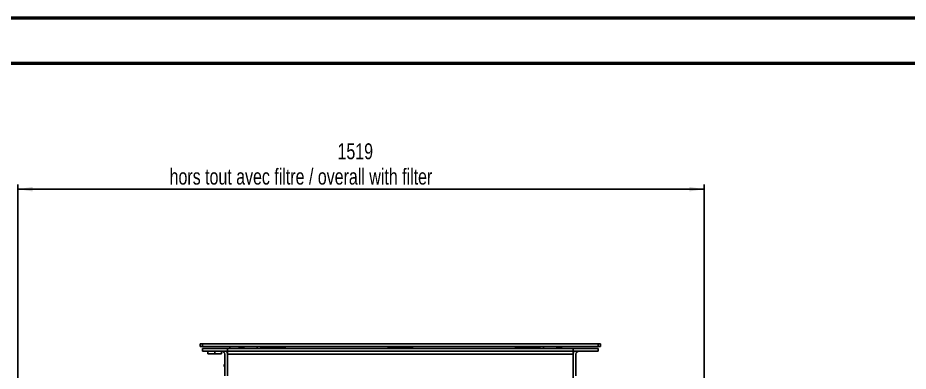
# Model space of a CAD drawing. Header units: millimetres. Extents: x -507 to 594, y -6 to 528.
# Drawn here: x 176.3 to 372, y 342.6 to 420.2 of the extents above; entities that cross this region are included whole.
import ezdxf

# ---------------------------------------------------------------- set-up
doc = ezdxf.new("R2010")
doc.units = ezdxf.units.MM
doc.layers.add('FORMAT', color=7, linetype='Continuous')
doc.styles.add('SLDTEXTSTYLE2', font='TXT', dxfattribs={"width": 0.75})
doc.dimstyles.new('SLDDIMSTYLE0', dxfattribs={"dimtxt": 3.5, "dimasz": 3.302, "dimexe": 0, "dimexo": 0.0625, "dimgap": 0.875, "dimtad": 1, "dimdec": 0, "dimlfac": 10, "dimrnd": 1e-09, "dimzin": 12, "dimdsep": 46, "dimtxsty": 'SLDTEXTSTYLE2', "dimsah": 1, "dimcen": 0.09, "dimadec": 0, "dimazin": 3, "dimtfac": 1, "dimtdec": 0, "dimtofl": 0, "dimtmove": 0, "dimatfit": 3, "dimfxl": 0, "dimfrac": 2, "dimtolj": 1, "dimtzin": 12, "dimarcsym": 0})

# ---------------------------------------------------------------- blocks, each defined once
blk = doc.blocks.new('_D')
at = {"layer": 'FORMAT'}
for p, q in [((176.29, 220.04), (176.29, 383.56)), ((176.29, 382.56), (327.19, 382.56)), ((327.19, 254.21), (327.19, 383.56))]:
    blk.add_line(p, q, dxfattribs=at)
for points in [[(176.29, 382.56), (179.59, 382.05), (179.59, 383.07)], [(327.19, 382.56), (323.89, 383.07), (323.89, 382.05)]]:
    blk.add_solid(points, dxfattribs=at)
at = {"layer": 'FORMAT', "char_height": 3.5, "attachment_point": 1, "style": 'SLDTEXTSTYLE2'}
for s, insert in [('1519', (246.57, 392.63)), ('hors tout avec filtre / overall with filter', (209.66, 387.07))]:
    blk.add_mtext(s, dxfattribs=dict(at, insert=insert))

msp = doc.modelspace()

# ---------------------------------------------------------------- linework, layer by layer
at = {"color": 7, "linetype": 'Continuous', "lineweight": 50}
for p, q in [((0.0788, 420.2148), (594.0788, 420.2148)), ((25.0788, 410.2148), (584.0788, 410.2148))]:
    msp.add_line(p, q, dxfattribs=at)
at = {"color": 7, "linetype": 'Continuous', "lineweight": 25}
for p, q in [((216.3802, 348.5617), (216.3802, 347.9617)), ((216.3802, 348.5617), (216.8802, 348.5617)), ((216.8802, 348.5617), (216.8802, 347.9617)), ((216.8802, 348.5617), (303.8802, 348.5617)), ((303.8802, 348.5617), (303.8802, 347.9617)), ((303.8802, 348.5617), (304.3802, 348.5617)), ((304.3802, 348.5617), (304.3802, 347.9617)), ((216.8802, 347.9617), (216.3802, 347.9617)), ((216.8802, 347.9617), (303.8802, 347.9617)), ((216.8802, 346.9617), (216.8802, 347.5617)), ((216.8802, 347.5617), (222.3802, 347.5617)), ((216.8802, 346.9617), (222.3802, 346.9617)), ((218.0802, 346.9617), (218.0802, 346.3617)), ((218.0802, 346.9617), (218.0802, 346.3617)), ((219.5802, 346.3617), (219.5802, 346.9617)), ((221.0802, 346.3617), (221.0802, 346.9617)), ((221.0802, 346.3617), (221.0802, 346.9617)), ((222.3802, 347.5617), (222.3802, 346.9617)), ((222.3802, 347.5617), (298.3802, 347.5617)), ((222.3802, 346.9617), (298.3802, 346.9617)), ((222.3802, 346.3117), (222.3802, 346.9617)), ((222.8802, 347.9617), (222.8802, 347.5617)), ((224.9302, 347.9617), (224.9302, 347.5617)), ((225.3302, 347.9617), (225.3302, 347.5617)), ((225.3368, 347.9617), (225.3368, 347.9117)), ((225.8881, 347.9117), (225.3368, 347.9117)), ((225.8314, 347.9617), (225.8314, 347.9117)), ((225.8315, 347.9617), (225.8315, 347.9117)), ((225.8881, 347.9617), (225.8881, 347.9117)), ((228.9302, 347.9617), (228.9302, 347.5617)), ((229.7205, 347.8079), (229.7198, 347.8079)), ((229.7582, 347.5617), (229.7198, 347.8079)), ((235.0406, 347.8079), (229.7205, 347.8079)), ((235.0022, 347.5617), (235.0406, 347.8079)), ((257.7205, 347.8079), (257.7198, 347.8079)), ((257.7582, 347.5617), (257.7198, 347.8079)), ((263.0406, 347.8079), (257.7205, 347.8079)), ((263.0022, 347.5617), (263.0406, 347.8079)), ((285.7205, 347.8079), (285.7198, 347.8079)), ((285.7582, 347.5617), (285.7198, 347.8079)), ((291.0406, 347.8079), (285.7205, 347.8079)), ((291.0022, 347.5617), (291.0406, 347.8079)), ((291.8302, 347.9617), (291.8302, 347.5617)), ((294.8723, 347.9617), (294.8723, 347.9117)), ((295.4237, 347.9117), (294.8723, 347.9117)), ((294.929, 347.9617), (294.929, 347.9117)), ((295.4237, 347.9617), (295.4237, 347.9117)), ((295.4237, 347.9617), (295.4237, 347.9117)), ((295.4302, 347.9617), (295.4302, 347.5617)), ((295.8302, 347.9617), (295.8302, 347.5617)), ((298.3802, 347.5617), (298.3802, 346.9617)), ((303.8802, 347.5617), (298.3802, 347.5617)), ((298.3802, 346.3117), (298.3802, 346.9617)), ((303.8802, 346.9617), (298.3802, 346.9617)), ((304.3802, 347.9617), (303.8802, 347.9617)), ((303.8802, 347.5617), (303.8802, 346.9617)), ((218.0802, 346.3617), (219.5802, 346.3617)), ((221.0802, 346.3617), (219.5802, 346.3617)), ((221.7802, 341.5617), (221.7802, 346.3117)), ((222.3802, 346.3117), (298.3802, 346.3117)), ((222.3802, 341.5617), (222.3802, 346.3117)), ((298.3802, 340.5617), (298.3802, 346.3117)), ((298.9802, 341.5617), (298.9802, 346.3117)), ((221.6302, 344.0617), (221.6302, 343.5617)), ((221.6302, 344.0617), (221.7802, 344.0617)), ((221.6302, 343.5617), (221.7802, 343.5617))]:
    msp.add_line(p, q, dxfattribs=at)
at = {"color": 8, "linetype": 'Continuous', "lineweight": 25}
for p, q in [((225.9802, 347.9617), (225.9802, 347.5617)), ((294.7802, 347.9617), (294.7802, 347.5617))]:
    msp.add_line(p, q, dxfattribs=at)
at = {"color": 7, "linetype": 'Continuous', "lineweight": 25}
for centre, radius, start, end in [((221.1302, 346.3117), 0.65, 0, 90), ((221.1302, 346.3117), 1.25, 0, 31.332251), ((229.4234, 347.7617), 0.3, 8.864589, 41.810315), ((235.3371, 347.7617), 0.3, 138.189685, 171.135411), ((257.4234, 347.7617), 0.3, 8.864589, 41.810315), ((263.3371, 347.7617), 0.3, 138.189685, 171.135411), ((285.4234, 347.7617), 0.3, 8.864589, 41.810315), ((291.3371, 347.7617), 0.3, 138.189685, 171.135411), ((299.6302, 346.3117), 1.25, 148.667749, 180), ((299.6302, 346.3117), 0.65, 90, 180)]:
    msp.add_arc(centre, radius, start, end, dxfattribs=at)
at = {"color": 8, "linetype": 'Continuous', "lineweight": 25}
for centre in [(229.424, 347.7617), (257.424, 347.7617), (285.424, 347.7617)]:
    msp.add_arc(centre, 0.3, 8.861335, 41.802319, dxfattribs=at)

# ---------------------------------------------------------------- dimensions: what is measured, and where the dimension line sits
at = {"layer": 'FORMAT'}
dim = msp.add_linear_dim(base=(327.1902, 382.5617), p1=(176.2902, 219.0407), p2=(327.1902, 253.2092), angle=0, text='1519\\Phors tout avec filtre / overall with filter', dimstyle='SLDDIMSTYLE0', dxfattribs=at)
dim.commit()
dim.dimension.update_dxf_attribs({"geometry": '_D', "text_midpoint": (251.7402, 382.5617), "dimtype": 160})

doc.saveas('drawing.dxf')
